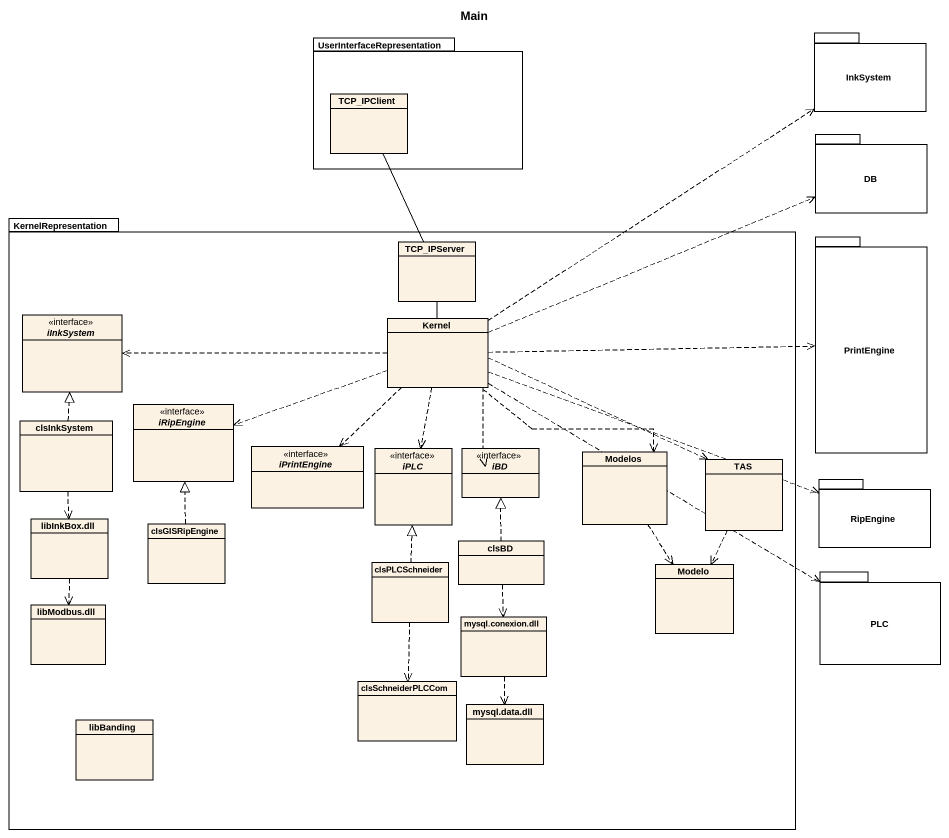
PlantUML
@startuml
title Main
hide circle
hide empty members
package UserInterfaceRepresentation {
  class TCP_IPClient
}
package InkSystem {
}
package DB {
}
package KernelRepresentation {
  class TCP_IPServer
  interface iInkSystem <<interface>>
  class Kernel
  class clsInkSystem
  interface iRipEngine <<interface>>
  interface iPrintEngine <<interface>>
  interface iPLC <<interface>>
  interface iBD <<interface>>
  class Modelos
  class TAS
  class "libInkBox.dll" as libInkBox_dll
  class clsGISRipEngine
  class clsBD
  class clsPLCSchneider
  class Modelo
  class "libModbus.dll" as libModbus_dll
  class "mysql.conexion.dll" as mysql_conexion_dll
  class clsSchneiderPLCCom
  class libBanding
  class "mysql.data.dll" as mysql_data_dll
}
package PrintEngine {
}
package RipEngine {
}
package PLC {
}
TCP_IPClient -- TCP_IPServer
Kernel .up.> InkSystem
Kernel .right.> DB
Kernel .right.> PrintEngine
Kernel -up- TCP_IPServer
Kernel .left.> iInkSystem
Kernel .left.> iRipEngine
Kernel ..> iPrintEngine
Kernel ..> iPLC
Kernel .right.> TAS
Kernel .right.> RipEngine
Kernel .right.> PLC
clsInkSystem .up.|> iInkSystem
clsInkSystem ..> libInkBox_dll
iBD <.up. Kernel
Modelos <.up. Kernel
Modelos ..> Modelo
TAS ..> Modelo
libInkBox_dll ..> libModbus_dll
clsGISRipEngine .up.|> iRipEngine
clsBD .up.|> iBD
clsBD ..> mysql_conexion_dll
clsPLCSchneider .up.|> iPLC
clsPLCSchneider ..> clsSchneiderPLCCom
mysql_conexion_dll ..> mysql_data_dll
@enduml
